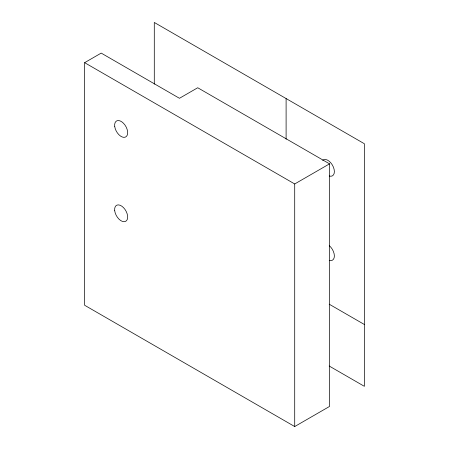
<?xml version="1.0" encoding="UTF-8"?>
<svg xmlns="http://www.w3.org/2000/svg" width="449" height="449" viewBox="0 0 449 449"><rect width="100%" height="100%" fill="white"/><g stroke="black" fill="none" stroke-linecap="round" stroke-linejoin="round"><path stroke-width="0.67" d="M84.625 62.669L101.193 53.1L179.46 98.292L197.723 87.746L329.544 163.851L329.544 406.44L294.712 426.55L84.625 305.258L84.625 62.669L294.712 183.961L329.544 163.851M329.184 304.181L364.375 324.498M329.156 366.002L364.375 386.331L364.375 143.742L154.288 22.45L154.288 84.148M294.712 183.961L294.712 426.55M286.103 98.555L286.103 139.19M329.235 245.637A9.221 5.326 60 0 1 334.37 255.964A9.221 5.326 60 0 1 329.235 260.353M322.629 160.315A9.221 5.326 60 0 1 333.338 166.938A9.221 5.326 60 0 1 329.235 176.002M114.714 126.41A9.221 5.326 60 0 0 125.265 137.164A9.221 5.326 60 0 0 123.481 123.256A9.221 5.326 60 0 0 114.714 126.41M114.714 210.766A9.221 5.326 60 0 0 125.265 221.514A9.221 5.326 60 0 0 123.481 207.606A9.221 5.326 60 0 0 114.714 210.766"/></g></svg>
